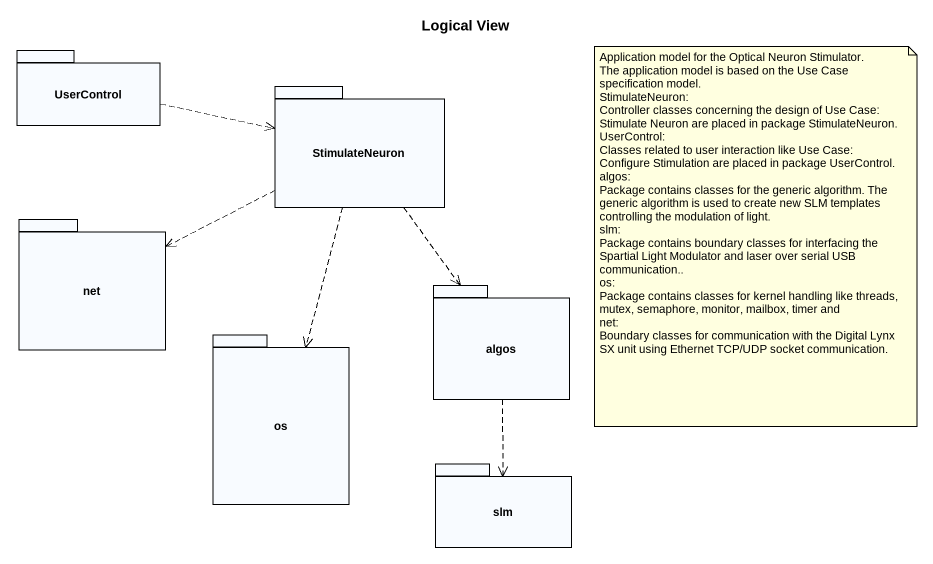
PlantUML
@startuml
title Logical View
package UserControl {
}
package StimulateNeuron {
}
package net {
}
package algos {
}
package os {
}
package slm {
}
UserControl .right.> StimulateNeuron
StimulateNeuron .left.> net
StimulateNeuron ..> algos
StimulateNeuron ..> os
algos ..> slm
note as N1
  Application model for the Optical Neuron Stimulator.
  The application model is based on the Use Case specification model.
  StimulateNeuron:
  Controller classes concerning the design of Use Case: Stimulate Neuron are placed in package StimulateNeuron.
  UserControl:
  Classes related to user interaction like Use Case: Configure Stimulation are placed in package UserControl.
  algos:
  Package contains classes for the generic algorithm. The generic algorithm is used to create new SLM templates controlling the modulation of light.
  slm:
  Package contains boundary classes for interfacing the Spartial Light Modulator and laser over serial USB communication..
  os:
  Package contains classes for kernel handling like threads, mutex, semaphore, monitor, mailbox, timer and
  net:
  Boundary classes for communication with the Digital Lynx SX unit using Ethernet TCP/UDP socket communication.
end note
@enduml
